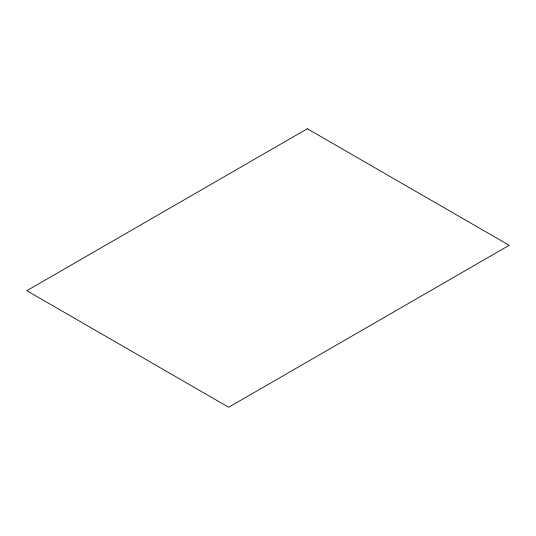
<?xml version="1.0" encoding="UTF-8"?>
<svg xmlns="http://www.w3.org/2000/svg" width="536" height="536" viewBox="0 0 536 536"><rect width="100%" height="100%" fill="white"/><g stroke="black" fill="none" stroke-linecap="round" stroke-linejoin="round"><path stroke-width="0.8" d="M307.329 128.747L26.8 290.706L228.671 407.253L509.2 245.294L307.329 128.747"/></g></svg>
